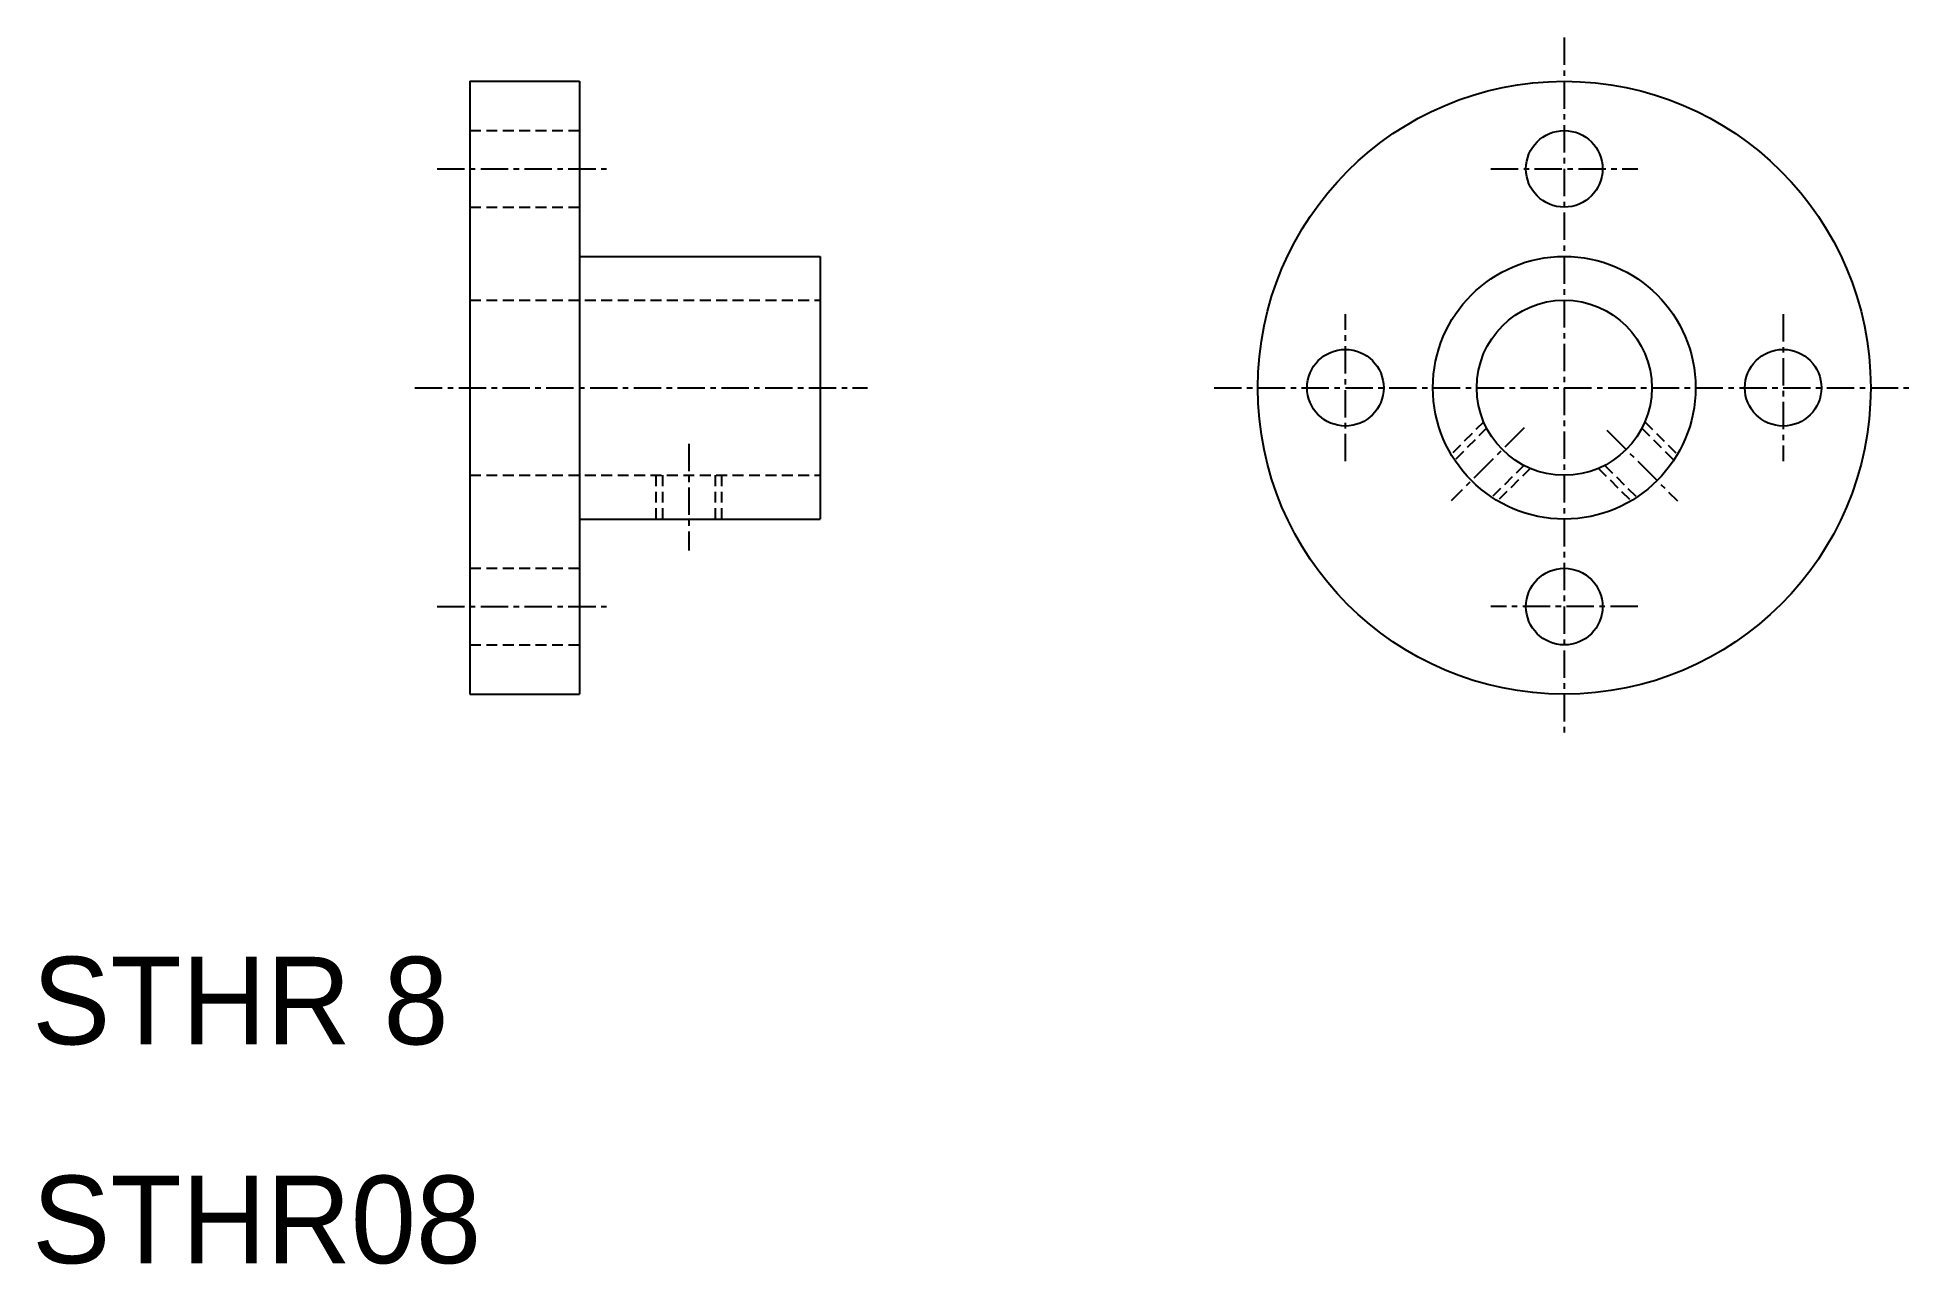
# Model space of a CAD drawing. Extents: x 10.2 to 96, y 9.9 to 66.
import ezdxf

# ---------------------------------------------------------------- set-up
doc = ezdxf.new("R2010")
doc.units = 0
doc.linetypes.add('CENTER', pattern=[2, 1.25, -0.25, 0.25, -0.25])
doc.linetypes.add('DASHED', pattern=[0.75, 0.5, -0.25])
doc.layers.get('0').update_dxf_attribs({"linetype": 'CONTINUOUS'})
doc.layers.add('CENTER', color=1, linetype='CENTER')

msp = doc.modelspace()

# ---------------------------------------------------------------- linework, layer by layer
at = {"color": 7, "linetype": 'CONTINUOUS'}
for p, q in [((30, 64), (30, 36)), ((30, 64), (35, 64)), ((35, 64), (35, 36)), ((30, 57), (30, 57)), ((35, 56), (46, 56)), ((46, 56), (46, 44)), ((30, 50), (30, 50)), ((35, 44), (46, 44)), ((30, 36), (35, 36))]:
    msp.add_line(p, q, dxfattribs=at)
at = {"color": 3, "linetype": 'DASHED'}
for p, q in [((30, 61.75), (35, 61.75)), ((30, 58.25), (35, 58.25)), ((30, 54), (46, 54)), ((76.317, 48.439), (74.831, 46.953)), ((76.453, 48.15), (74.995, 46.692)), ((83.547, 48.15), (85.005, 46.692)), ((83.683, 48.439), (85.169, 46.953)), ((78.15, 46.453), (76.692, 44.995)), ((78.439, 46.317), (76.953, 44.831)), ((81.561, 46.317), (83.047, 44.831)), ((81.85, 46.453), (83.308, 44.995)), ((30, 46), (46, 46)), ((38.5, 46), (38.5, 44)), ((38.8, 46), (38.8, 44)), ((41.2, 46), (41.2, 44)), ((41.5, 46), (41.5, 44)), ((30, 41.75), (35, 41.75)), ((30, 38.25), (35, 38.25))]:
    msp.add_line(p, q, dxfattribs=at)
at = {"color": 7, "linetype": 'CONTINUOUS'}
for centre, radius in [((80, 50), 14), ((80, 60), 1.75), ((80, 50), 6), ((80, 50), 4), ((70, 50), 1.75), ((90, 50), 1.75), ((80, 40), 1.75)]:
    msp.add_circle(centre, radius, dxfattribs=at)
at = {"layer": 'CENTER', "color": 1, "linetype": 'CENTER'}
for p, q in [((80, 66), (80, 34)), ((28.495, 60), (36.43, 60)), ((76.645, 60), (83.355, 60)), ((70, 46.645), (70, 53.355)), ((90, 53.355), (90, 46.645)), ((27.486, 50), (48.166, 50)), ((64, 50), (96, 50)), ((78.166, 48.166), (74.83, 44.83)), ((81.939, 48.061), (85.17, 44.83)), ((40, 47.437), (40, 42.57)), ((28.495, 40), (36.43, 40)), ((83.355, 40), (76.645, 40))]:
    msp.add_line(p, q, dxfattribs=at)

# ---------------------------------------------------------------- texts
at = {"color": 7, "linetype": 'CONTINUOUS'}
for s, p in [('STHR 8', (10, 20)), ('STHR08', (10, 10))]:
    msp.add_text(s, height=4, dxfattribs=at).set_placement(p)

doc.saveas('drawing.dxf')
